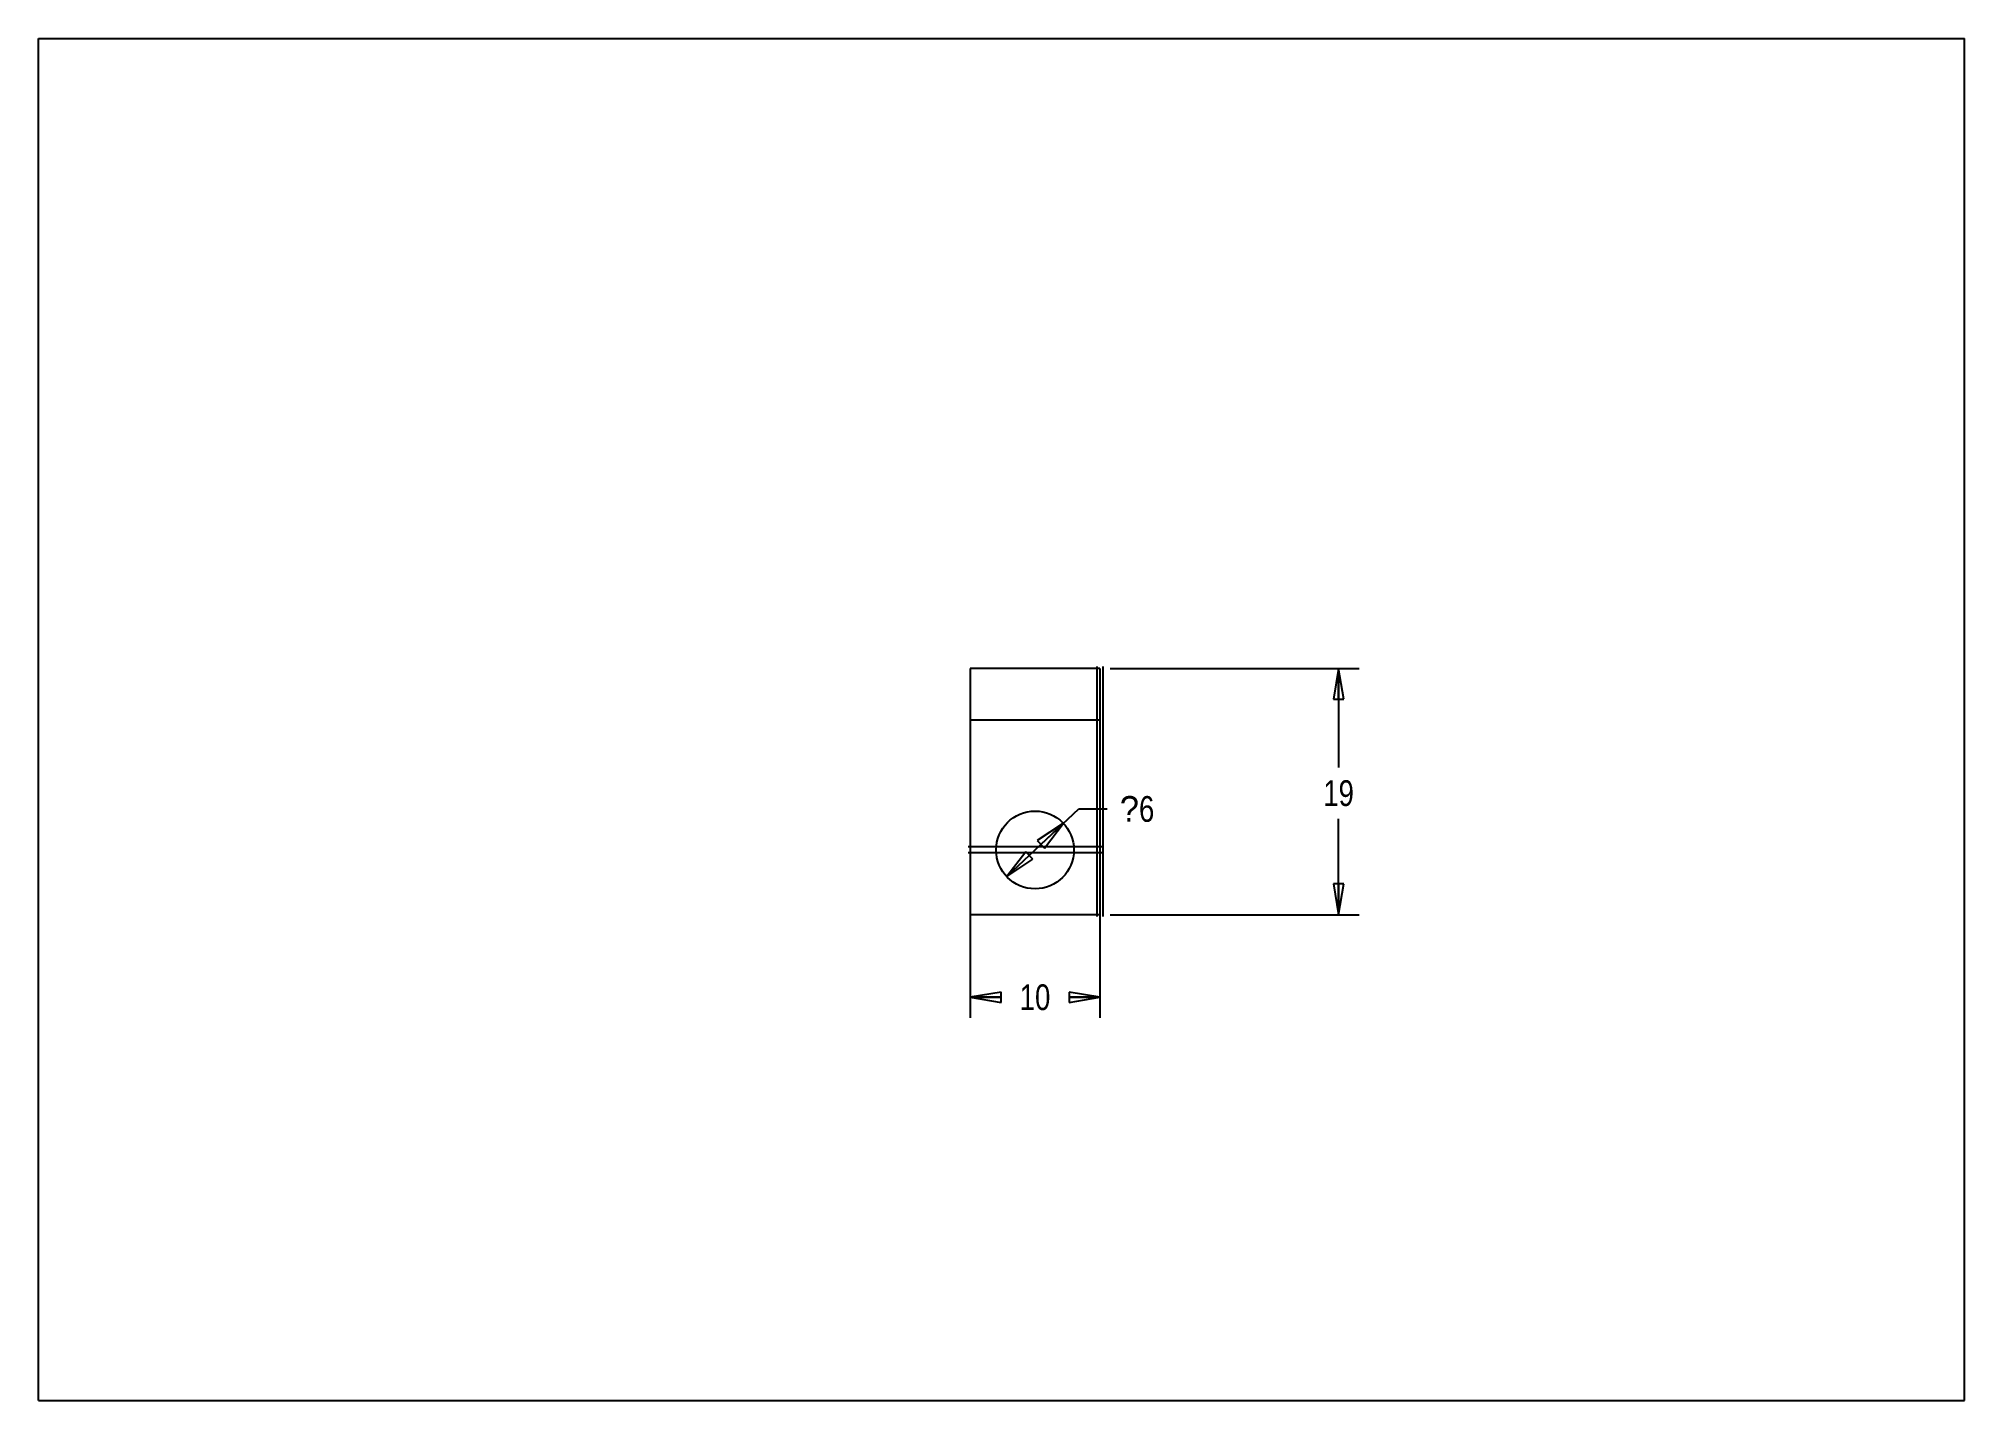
# Model space of a CAD drawing. Header units: inches. Extents: x 0 to 11.7, y 0 to 8.3.
import ezdxf

# ---------------------------------------------------------------- set-up
doc = ezdxf.new("R2010")
doc.units = ezdxf.units.IN
doc.header["$LTSCALE"] = 0.64311
doc.header["$MEASUREMENT"] = 0
doc.layers.get('0').update_dxf_attribs({"linetype": 'CONTINUOUS'})
doc.styles.get("Standard").update_dxf_attribs({"font": 'txt', "width": 0.8})
doc.styles.add('TEXTSTYLE_2', font='symbol_asme.ttf')
doc.dimstyles.new('DIMSTYLE_1', dxfattribs={"dimtxt": 0.15625, "dimasz": 0.1875, "dimexe": 0.125, "dimexo": 0.0625, "dimgap": 0.078125, "dimtad": 0, "dimtih": 1, "dimtoh": 1, "dimlfac": 0.5, "dimzin": 4, "dimdsep": 46, "dimtxsty": 'STANDARD', "dimblk": 'CLOSED', "dimblk1": 'CLOSED', "dimblk2": 'CLOSED', "dimcen": 0.09, "dimazin": 1, "dimtfac": 1, "dimtofl": 0, "dimtmove": 0, "dimatfit": 3, "dimldrblk": 'CLOSED', "dimfxl": 1, "dimtolj": 1, "dimtzin": 4, "dimarcsym": 0})
doc.dimstyles.new('DIMSTYLE_2', dxfattribs={"dimtxt": 0.15625, "dimasz": 0.1875, "dimexe": 0.125, "dimexo": 0.0625, "dimgap": 0.09, "dimtad": 0, "dimtih": 1, "dimtoh": 1, "dimlfac": 0.5, "dimzin": 4, "dimdsep": 46, "dimtxsty": 'STANDARD', "dimblk": 'CLOSED', "dimblk1": 'CLOSED', "dimblk2": 'CLOSED', "dimcen": 0.09, "dimazin": 1, "dimtfac": 1, "dimtmove": 0, "dimatfit": 2, "dimldrblk": 'CLOSED', "dimfxl": 1, "dimtolj": 1, "dimtzin": 4, "dimarcsym": 0})

# ---------------------------------------------------------------- blocks, each defined once
blk = doc.blocks.new('_CLOSED')
at = {"color": 0, "linetype": 'BYBLOCK'}
for p, q in [((0, 0), (-1, 0.167)), ((-1, 0.167), (-1, -0.167)), ((-1, -0.167), (0, 0)), ((-1, 0), (0, 0))]:
    blk.add_line(p, q, dxfattribs=at)
blk = doc.blocks.new('*D0')
at = {"color": 2, "linetype": 'CONTINUOUS'}
for p, q in [((5.656, 4.067), (5.656, 2.323)), ((6.444, 4.067), (6.444, 2.323)), ((5.656, 2.448), (5.847, 2.448)), ((6.444, 2.448), (6.253, 2.448))]:
    blk.add_line(p, q, dxfattribs=at)
at = {"color": 2, "linetype": 'CONTINUOUS', "xscale": 0.1875, "yscale": 0.1875, "zscale": 0.1875, "rotation": 179.9937676881}
blk.add_blockref('_CLOSED', (5.656, 2.448), dxfattribs=at)
at = {"color": 2, "linetype": 'CONTINUOUS', "xscale": 0.1875, "yscale": 0.1875, "zscale": 0.1875}
blk.add_blockref('_CLOSED', (6.444, 2.448), dxfattribs=at)
at = {"color": 2, "linetype": 'CONTINUOUS', "insert": (6.05, 2.526), "char_height": 0.1562, "width": 0.25, "attachment_point": 2, "line_spacing_factor": 0.9}
blk.add_mtext('10', dxfattribs=at)
blk = doc.blocks.new('*D1')
at = {"color": 2, "linetype": 'CONTINUOUS'}
for p, q in [((6.05, 3.342), (6.315, 3.591)), ((6.315, 3.591), (6.487, 3.591)), ((6.222, 3.504), (6.05, 3.342)), ((5.878, 3.18), (6.05, 3.342))]:
    blk.add_line(p, q, dxfattribs=at)
at = {"color": 2, "linetype": 'CONTINUOUS', "xscale": 0.1875, "yscale": 0.1875, "zscale": 0.1875}
for p, rotation in [((6.222, 3.504), 43.1984915858), ((5.878, 3.18), 223.1984915858)]:
    blk.add_blockref('_CLOSED', p, dxfattribs=dict(at, rotation=rotation))
at = {"color": 2, "linetype": 'CONTINUOUS', "insert": (6.565, 3.669), "char_height": 0.15625, "width": 0.30929, "attachment_point": 1, "line_spacing_factor": 0.9, "style": 'TEXTSTYLE_2'}
blk.add_mtext('?\\ftxt;{\\W0.8;6}', dxfattribs=at)
blk = doc.blocks.new('*D2')
at = {"color": 2, "linetype": 'CONTINUOUS'}
for p, q in [((6.506, 4.444), (8.018, 4.444)), ((7.893, 4.444), (7.893, 3.843)), ((7.893, 2.948), (7.893, 3.53)), ((6.506, 2.948), (8.018, 2.948))]:
    blk.add_line(p, q, dxfattribs=at)
at = {"color": 2, "linetype": 'CONTINUOUS', "xscale": 0.1875, "yscale": 0.1875, "zscale": 0.1875}
for p, rotation in [((7.893, 4.444), 89.996248476), ((7.893, 2.948), 270)]:
    blk.add_blockref('_CLOSED', p, dxfattribs=dict(at, rotation=rotation))
at = {"color": 2, "linetype": 'CONTINUOUS', "insert": (7.893, 3.765), "char_height": 0.1562, "width": 0.25, "attachment_point": 2, "line_spacing_factor": 0.9}
blk.add_mtext('19', dxfattribs=at)

msp = doc.modelspace()

# ---------------------------------------------------------------- linework, layer by layer
at = {"color": 7, "linetype": 'CONTINUOUS'}
for p, q in [((0, 0), (0, 8.268)), ((0, 8.268), (11.693, 8.268)), ((11.693, 0), (11.693, 8.268)), ((5.656, 4.444), (5.656, 2.948)), ((6.444, 4.444), (5.656, 4.444)), ((6.426, 4.455), (6.426, 2.937)), ((6.444, 4.444), (6.444, 2.948)), ((6.444, 4.129), (5.656, 4.129)), ((6.455, 3.324), (5.645, 3.324)), ((6.444, 2.948), (5.656, 2.948)), ((0, 0), (11.693, 0))]:
    msp.add_line(p, q, dxfattribs=at)
at = {"color": 9, "linetype": 'CONTINUOUS'}
for p, q in [((6.461, 4.455), (6.461, 2.937)), ((6.455, 3.36), (5.645, 3.36))]:
    msp.add_line(p, q, dxfattribs=at)
at = {"color": 7, "linetype": 'CONTINUOUS'}
msp.add_circle((6.05, 3.342), 0.236, dxfattribs=at)

# ---------------------------------------------------------------- dimensions: what is measured, and where the dimension line sits
at = {"color": 2, "linetype": 'CONTINUOUS'}
for base, p1, p2, angle, picture, middle in [((7.893, 4.444), (6.444, 2.948), (6.444, 4.444), 89.9985, '*D2', (7.909, 3.687)), ((5.656, 2.448), (6.444, 4.129), (5.656, 4.129), 179.9985, '*D0', (6.065, 2.448))]:
    dim = msp.add_linear_dim(base=base, p1=p1, p2=p2, angle=angle, dimstyle='DIMSTYLE_1', dxfattribs=at)
    dim.commit()
    dim.dimension.update_dxf_attribs({"geometry": picture, "text_midpoint": middle, "dimtype": 160})
dim = msp.add_diameter_dim_2p(p1=(6.222, 3.504), p2=(5.878, 3.18), text='{\\fSymbol_ASME;\\W1.0;?}<>', dimstyle='DIMSTYLE_2', override={"dimpost": '<>'}, dxfattribs=at)
dim.commit()
dim.dimension.update_dxf_attribs({"geometry": '*D1', "text_midpoint": (6.72, 3.591), "dimtype": 163})

doc.saveas('drawing.dxf')
